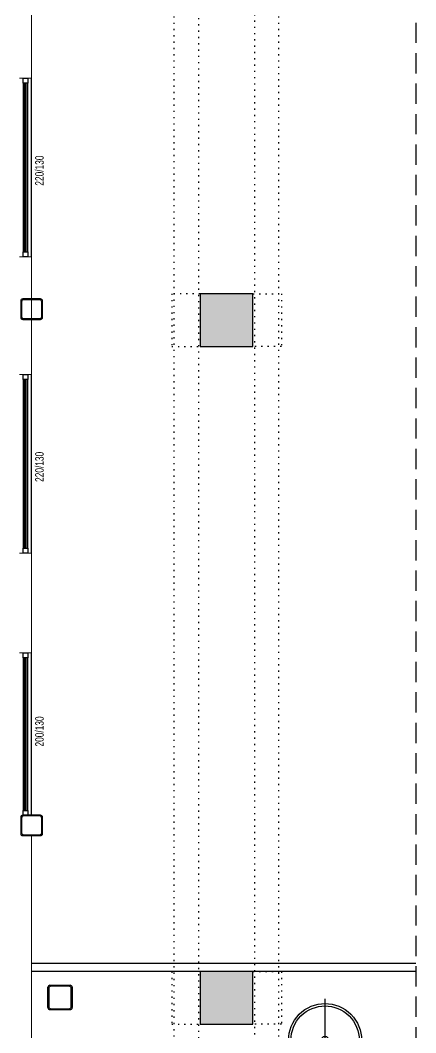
# Model space of a CAD drawing. Header units: centimetres. Extents: x 681015 to 688218, y 3995806 to 4004619.
# Drawn here: x 684930 to 685417, y 3999160 to 4000407 of the extents above; entities that cross this region are included whole.
import ezdxf

# ---------------------------------------------------------------- set-up
doc = ezdxf.new("R2010")
doc.units = ezdxf.units.CM
doc.header["$LTSCALE"] = 100
doc.header["$MEASUREMENT"] = 0
for name, pattern in [('DASHDOT', [1, 0.5, -0.25, 0, -0.25]), ('DOT4', [0.0775, 0.015, -0.0625]), ('HIDDEN', [0.375, 0.25, -0.125]), ('HIDDEN2', [0.1875, 0.125, -0.0625])]:
    doc.linetypes.add(name, pattern=pattern)
for name, color, linetype in [('B-H', 34, 'Continuous'), ('BA', 6, 'Continuous'), ('CAM-PER', 8, 'Continuous'), ('CAM1234', 3, 'Continuous'), ('DUV', 4, 'Continuous'), ('IZ1', 8, 'HIDDEN2'), ('P_M', 43, 'ByLayer'), ('PROMEK_13_EMIS KANALI', 150, 'Continuous'), ('PROMEK_26_EKIPMAN RENGI-1', 4, 'Continuous'), ('PROMEK_29_EKIPMAN RENGI-4', 14, 'Continuous'), ('YZ1', 7, 'Continuous')]:
    doc.layers.add(name, color=color, linetype=linetype)
doc.layers.add('DOGALGAZ', color=130, linetype='Continuous', lineweight=0)
doc.styles.add('OL', font='arial.ttf', dxfattribs={"width": 0.8, "height": 15})

# ---------------------------------------------------------------- blocks, each defined once
blk = doc.blocks.new('GN1')
at = {"layer": 'PROMEK_26_EKIPMAN RENGI-1'}
blk.add_ellipse((-4194.5, -1541.7), major_axis=(-31.8, -31.8), ratio=1, dxfattribs=at)
at = {"layer": 'PROMEK_29_EKIPMAN RENGI-4', "linetype": 'DASHDOT', "ltscale": 8}
for p, q in [((-4194.6, -1490.7), (-4194.6, -1592.5)), ((-4245.5, -1541.6), (-4143.6, -1541.6))]:
    blk.add_line(p, q, dxfattribs=at)
at = {"layer": 'PROMEK_29_EKIPMAN RENGI-4'}
for centre, major_axis, start_param, end_param in [((-4194.5, -1541.7), (-29.7, -29.7), 1.570796326794901, 7.853981633974487), ((-4194.6, -1541.6), (-3.18, -3.18), 1.570796326794896, 7.853981633974483)]:
    blk.add_ellipse(centre, major_axis=major_axis, ratio=1, start_param=start_param, end_param=end_param, dxfattribs=at)

msp = doc.modelspace()

# ---------------------------------------------------------------- hatches: boundary and pattern name
at = {"layer": 'B-H'}
h = msp.add_hatch(dxfattribs=at)
h.set_pattern_fill('ANSI33', color=256, scale=50, angle=360, style=0)
h.set_pattern_definition([(45, (48904.074, -24825.709), (-8.838834765, 8.838834765), []), (45, (48912.912, -24825.709), (-8.838834765, 8.838834765), [6.25, -3.125])])
h.paths.add_polyline_path([(682779, 4000905.2), (682714, 4000905.2), (682714, 4000840.2), (682779, 4000840.2)])
h.paths.add_polyline_path([(685216.5, 4000905.2), (685151.5, 4000905.2), (685151.5, 4000840.2), (685216.5, 4000840.2)])
h.paths.add_polyline_path([(685216.5, 3998400.2), (685151.5, 3998400.2), (685151.5, 3998335.2), (685216.5, 3998335.2)])
h.paths.add_polyline_path([(685216.5, 3999235.2), (685151.5, 3999235.2), (685151.5, 3999170.2), (685216.5, 3999170.2)])
h.paths.add_polyline_path([(685216.5, 4000070.2), (685151.5, 4000070.2), (685151.5, 4000005.2), (685216.5, 4000005.2)])
h.paths.add_polyline_path([(682779, 4000070.2), (682714, 4000070.2), (682714, 4000005.2), (682779, 4000005.2)])
h.paths.add_polyline_path([(682779, 3999235.2), (682714, 3999235.2), (682714, 3999170.2), (682779, 3999170.2)])
h.paths.add_polyline_path([(682779, 3998400.2), (682714, 3998400.2), (682714, 3998335.2), (682779, 3998335.2)])
h.paths.add_polyline_path([(685216.5, 3997567.7), (685151.5, 3997567.7), (685151.5, 3997502.7), (685216.5, 3997502.7)])
h.paths.add_polyline_path([(684356.5, 3997557.7), (684301.5, 3997557.7), (684301.5, 3997502.7), (684356.5, 3997502.7)])
h.paths.add_polyline_path([(683561.5, 3997557.7), (683506.5, 3997557.7), (683506.5, 3997502.7), (683561.5, 3997502.7)])
h.paths.add_polyline_path([(682779, 3997567.7), (682714, 3997567.7), (682714, 3997502.7), (682779, 3997502.7)])

# ---------------------------------------------------------------- linework, layer by layer
at = {"layer": 'BA'}
for p, q in [((684964, 3999190.7), (684964, 3999215.7)), ((684965.2, 3999214.5), (684965.2, 3999191.9)), ((684966.5, 3999218.2), (684991.5, 3999218.2)), ((684990.3, 3999217), (684967.7, 3999217)), ((684992.8, 3999191.9), (684992.8, 3999214.5)), ((684994, 3999215.7), (684994, 3999190.7)), ((684966.5, 3999188.2), (684991.5, 3999188.2)), ((684967.7, 3999189.4), (684990.3, 3999189.4))]:
    msp.add_line(p, q, dxfattribs=at)
for points in [[(684933.5, 4000064.2), (684954.5, 4000064.2, -0.414214), (684957, 4000061.7), (684957, 4000040.7, -0.414214), (684954.5, 4000038.2), (684933.5, 4000038.2, -0.414214), (684931, 4000040.7), (684931, 4000061.7, -0.414214)], [(684934.5, 4000063.2), (684953.5, 4000063.2, -0.414214), (684956, 4000060.7), (684956, 4000041.7, -0.414214), (684953.5, 4000039.2), (684934.5, 4000039.2, -0.414214), (684932, 4000041.7), (684932, 4000060.7, -0.414214)], [(684933.5, 3999428.2), (684954.5, 3999428.2, -0.414214), (684957, 3999425.7), (684957, 3999404.7, -0.414214), (684954.5, 3999402.2), (684933.5, 3999402.2, -0.414214), (684931, 3999404.7), (684931, 3999425.7, -0.414214)], [(684934.5, 3999427.2), (684953.5, 3999427.2, -0.414214), (684956, 3999424.7), (684956, 3999405.7, -0.414214), (684953.5, 3999403.2), (684934.5, 3999403.2, -0.414214), (684932, 3999405.7), (684932, 3999424.7, -0.414214)]]:
    msp.add_lwpolyline(points, format="xyb", close=True, dxfattribs=at)
for points in [[(685216.5, 4000070.2), (685151.5, 4000070.2), (685151.5, 4000005.2), (685216.5, 4000005.2)], [(685216.5, 3999235.2), (685151.5, 3999235.2), (685151.5, 3999170.2), (685216.5, 3999170.2)]]:
    msp.add_lwpolyline(points, close=True, dxfattribs=at)
for centre, start, end in [((684966.5, 3999215.7), 90, 180), ((684967.7, 3999214.5), 90, 180), ((684990.3, 3999214.5), 0, 90), ((684991.5, 3999215.7), 0, 90), ((684966.5, 3999190.7), 180, 270), ((684967.7, 3999191.9), 180, 270), ((684990.3, 3999191.9), 270, 0), ((684991.5, 3999190.7), 270, 0)]:
    msp.add_arc(centre, 2.5, start, end, dxfattribs=at)
at = {"layer": 'CAM-PER'}
for p, q in [((684944, 4000115.7), (684944, 4000335.7)), ((684944, 3999750.7), (684944, 3999970.7)), ((684944, 3999427.7), (684944, 3999627.7))]:
    msp.add_line(p, q, dxfattribs=at)
for points in [[(684933.5, 4000329.7), (684933.5, 4000121.7)], [(684939.5, 4000121.7), (684939.5, 4000329.7)], [(684933.5, 3999964.7), (684933.5, 3999756.7)], [(684939.5, 3999756.7), (684939.5, 3999964.7)], [(684933.5, 3999621.7), (684933.5, 3999433.7)], [(684939.5, 3999433.7), (684939.5, 3999621.7)]]:
    msp.add_lwpolyline(points, dxfattribs=at)
at = {"layer": 'CAM1234'}
for points in [[(684939.5, 4000335.7), (684939.5, 4000329.7), (684933.5, 4000329.7), (684933.5, 4000335.7)], [(684939.5, 4000121.7), (684939.5, 4000115.7), (684933.5, 4000115.7), (684933.5, 4000121.7)], [(684939.5, 3999970.7), (684939.5, 3999964.7), (684933.5, 3999964.7), (684933.5, 3999970.7)], [(684939.5, 3999756.7), (684939.5, 3999750.7), (684933.5, 3999750.7), (684933.5, 3999756.7)], [(684939.5, 3999627.7), (684939.5, 3999621.7), (684933.5, 3999621.7), (684933.5, 3999627.7)], [(684939.5, 3999433.7), (684939.5, 3999427.7), (684933.5, 3999427.7), (684933.5, 3999433.7)]]:
    msp.add_lwpolyline(points, close=True, dxfattribs=at)
at = {"layer": 'CAM1234', "lineweight": 25}
for points in [[(684935.5, 4000121.7), (684935.5, 4000329.7)], [(684937.5, 4000121.7), (684937.5, 4000329.7)], [(684935.5, 3999756.7), (684935.5, 3999964.7)], [(684937.5, 3999756.7), (684937.5, 3999964.7)], [(684935.5, 3999433.7), (684935.5, 3999621.7)], [(684937.5, 3999433.7), (684937.5, 3999621.7)]]:
    msp.add_lwpolyline(points, dxfattribs=at)
at = {"layer": 'DOGALGAZ'}
for p, q in [((684944, 4000335.7), (684944, 4000435.7)), ((684944, 4000335.7), (684929, 4000335.7)), ((684944, 4000115.7), (684929, 4000115.7)), ((684944, 3999970.7), (684944, 4000115.7)), ((684944, 3999970.7), (684929, 3999970.7)), ((684944, 3999750.7), (684929, 3999750.7)), ((684944, 3999627.7), (684944, 3999750.7)), ((684944, 3999627.7), (684929, 3999627.7)), ((684944, 3998790.2), (684944, 3999401.7))]:
    msp.add_line(p, q, dxfattribs=at)
at = {"layer": 'DUV', "linetype": 'HIDDEN'}
msp.add_line((685417, 4003779.2), (685417, 3997102.9), dxfattribs=at)
at = {"layer": 'IZ1', "linetype": 'DOT4'}
for p, q in [((685218.5, 4003375.2), (685218.5, 3997535.2)), ((685248.5, 3997535.2), (685248.5, 4003375.2)), ((685119.5, 3997535.2), (685119.5, 4001704.2)), ((685149.5, 4001704.2), (685149.5, 3997535.2))]:
    msp.add_line(p, q, dxfattribs=at)
for points in [[(685151.5, 4000070.2), (685116.5, 4000070.2), (685116.5, 4000005.2), (685151.5, 4000005.2)], [(685216.5, 4000070.2), (685251.5, 4000070.2), (685251.5, 4000005.2), (685216.5, 4000005.2)], [(685151.5, 3999235.2), (685116.5, 3999235.2), (685116.5, 3999170.2), (685151.5, 3999170.2)], [(685216.5, 3999235.2), (685251.5, 3999235.2), (685251.5, 3999170.2), (685216.5, 3999170.2)]]:
    msp.add_lwpolyline(points, dxfattribs=at)
at = {"layer": 'P_M'}
for p, q in [((685417, 3999245.2), (684944, 3999245.2)), ((685417, 3999235.2), (684944, 3999235.2))]:
    msp.add_line(p, q, dxfattribs=at)

# ---------------------------------------------------------------- block references
at = {"layer": 'PROMEK_13_EMIS KANALI'}
msp.add_blockref('GN1', (689499.8, 4000692.4), dxfattribs=at)

# ---------------------------------------------------------------- texts
at = {"layer": 'YZ1', "style": 'OL', "width": 0.7}
for s, p in [('220/130', (684958.9, 4000203.4)), ('220/130', (684958.9, 3999838.4)), ('200/130', (684958.9, 3999512.4))]:
    msp.add_text(s, height=10.5, rotation=90, dxfattribs=at).set_placement(p)

doc.saveas('drawing.dxf')
